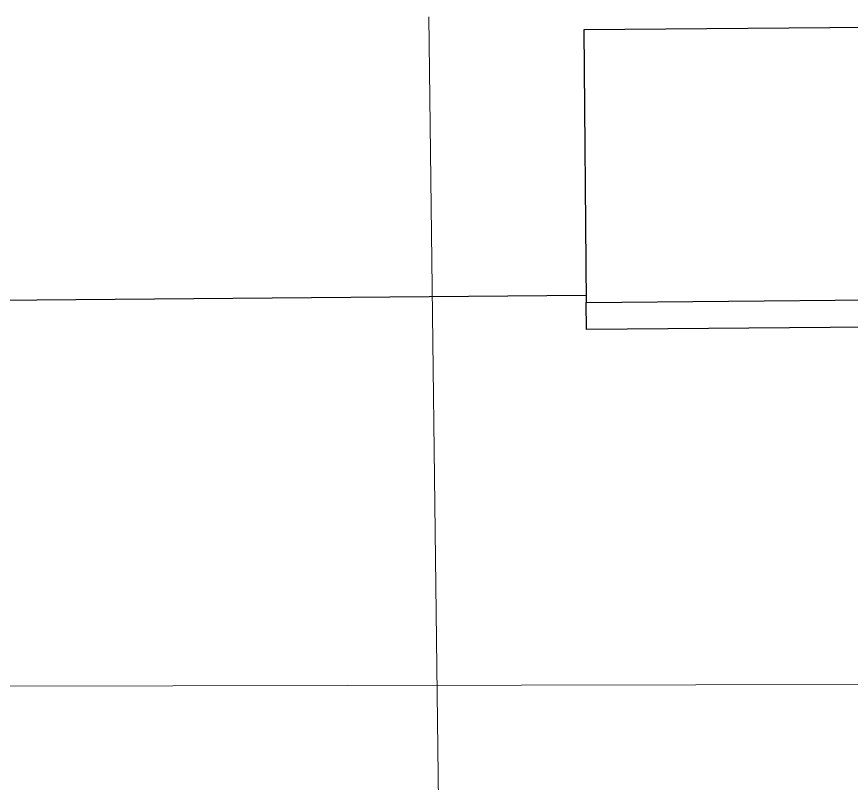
# Paper-space layout 'office1 floor1' of a CAD drawing. Header units: inches. Extents: x 0.3 to 10.8, y 1.4 to 4.2.
# Drawn here: x 8.5992 to 8.7264, y 3.0789 to 3.1957 of the extents above; entities that cross this region are included whole.
import ezdxf

# ---------------------------------------------------------------- set-up
doc = ezdxf.new("R2010")
doc.units = ezdxf.units.IN
doc.header["$MEASUREMENT"] = 0
doc.layers.get('0').update_dxf_attribs({"lineweight": 0})
doc.layers.add('WALL 1 100', color=250, linetype='Continuous', lineweight=9)
doc.layers.add('провода', color=1, linetype='Continuous', lineweight=5)

psp = doc.layouts.new('office1 floor1')

# ---------------------------------------------------------------- linework, layer by layer
at = {"color": 7, "linetype": 'ByBlock', "lineweight": -2}
for p, q in [((8.89319, 3.19547), (8.68564, 3.19373)), ((8.68564, 3.19373), (8.68599, 3.15222)), ((8.566, 3.15232), (8.68598, 3.15333)), ((8.68599, 3.15222), (8.89354, 3.15396)), ((8.68603, 3.14807), (8.68599, 3.15222)), ((8.89357, 3.14981), (8.68603, 3.14807))]:
    psp.add_line(p, q, dxfattribs=at)
at = {"layer": 'WALL 1 100', "color": 0}
psp.add_lwpolyline([(7.16782, 3.09073), (10.76447, 3.0983)], dxfattribs=at)
at = {"layer": 'провода', "color": 1}
psp.add_line((8.66359, 3.06693), (8.66203, 3.19574), dxfattribs=at)

doc.saveas('drawing.dxf')
